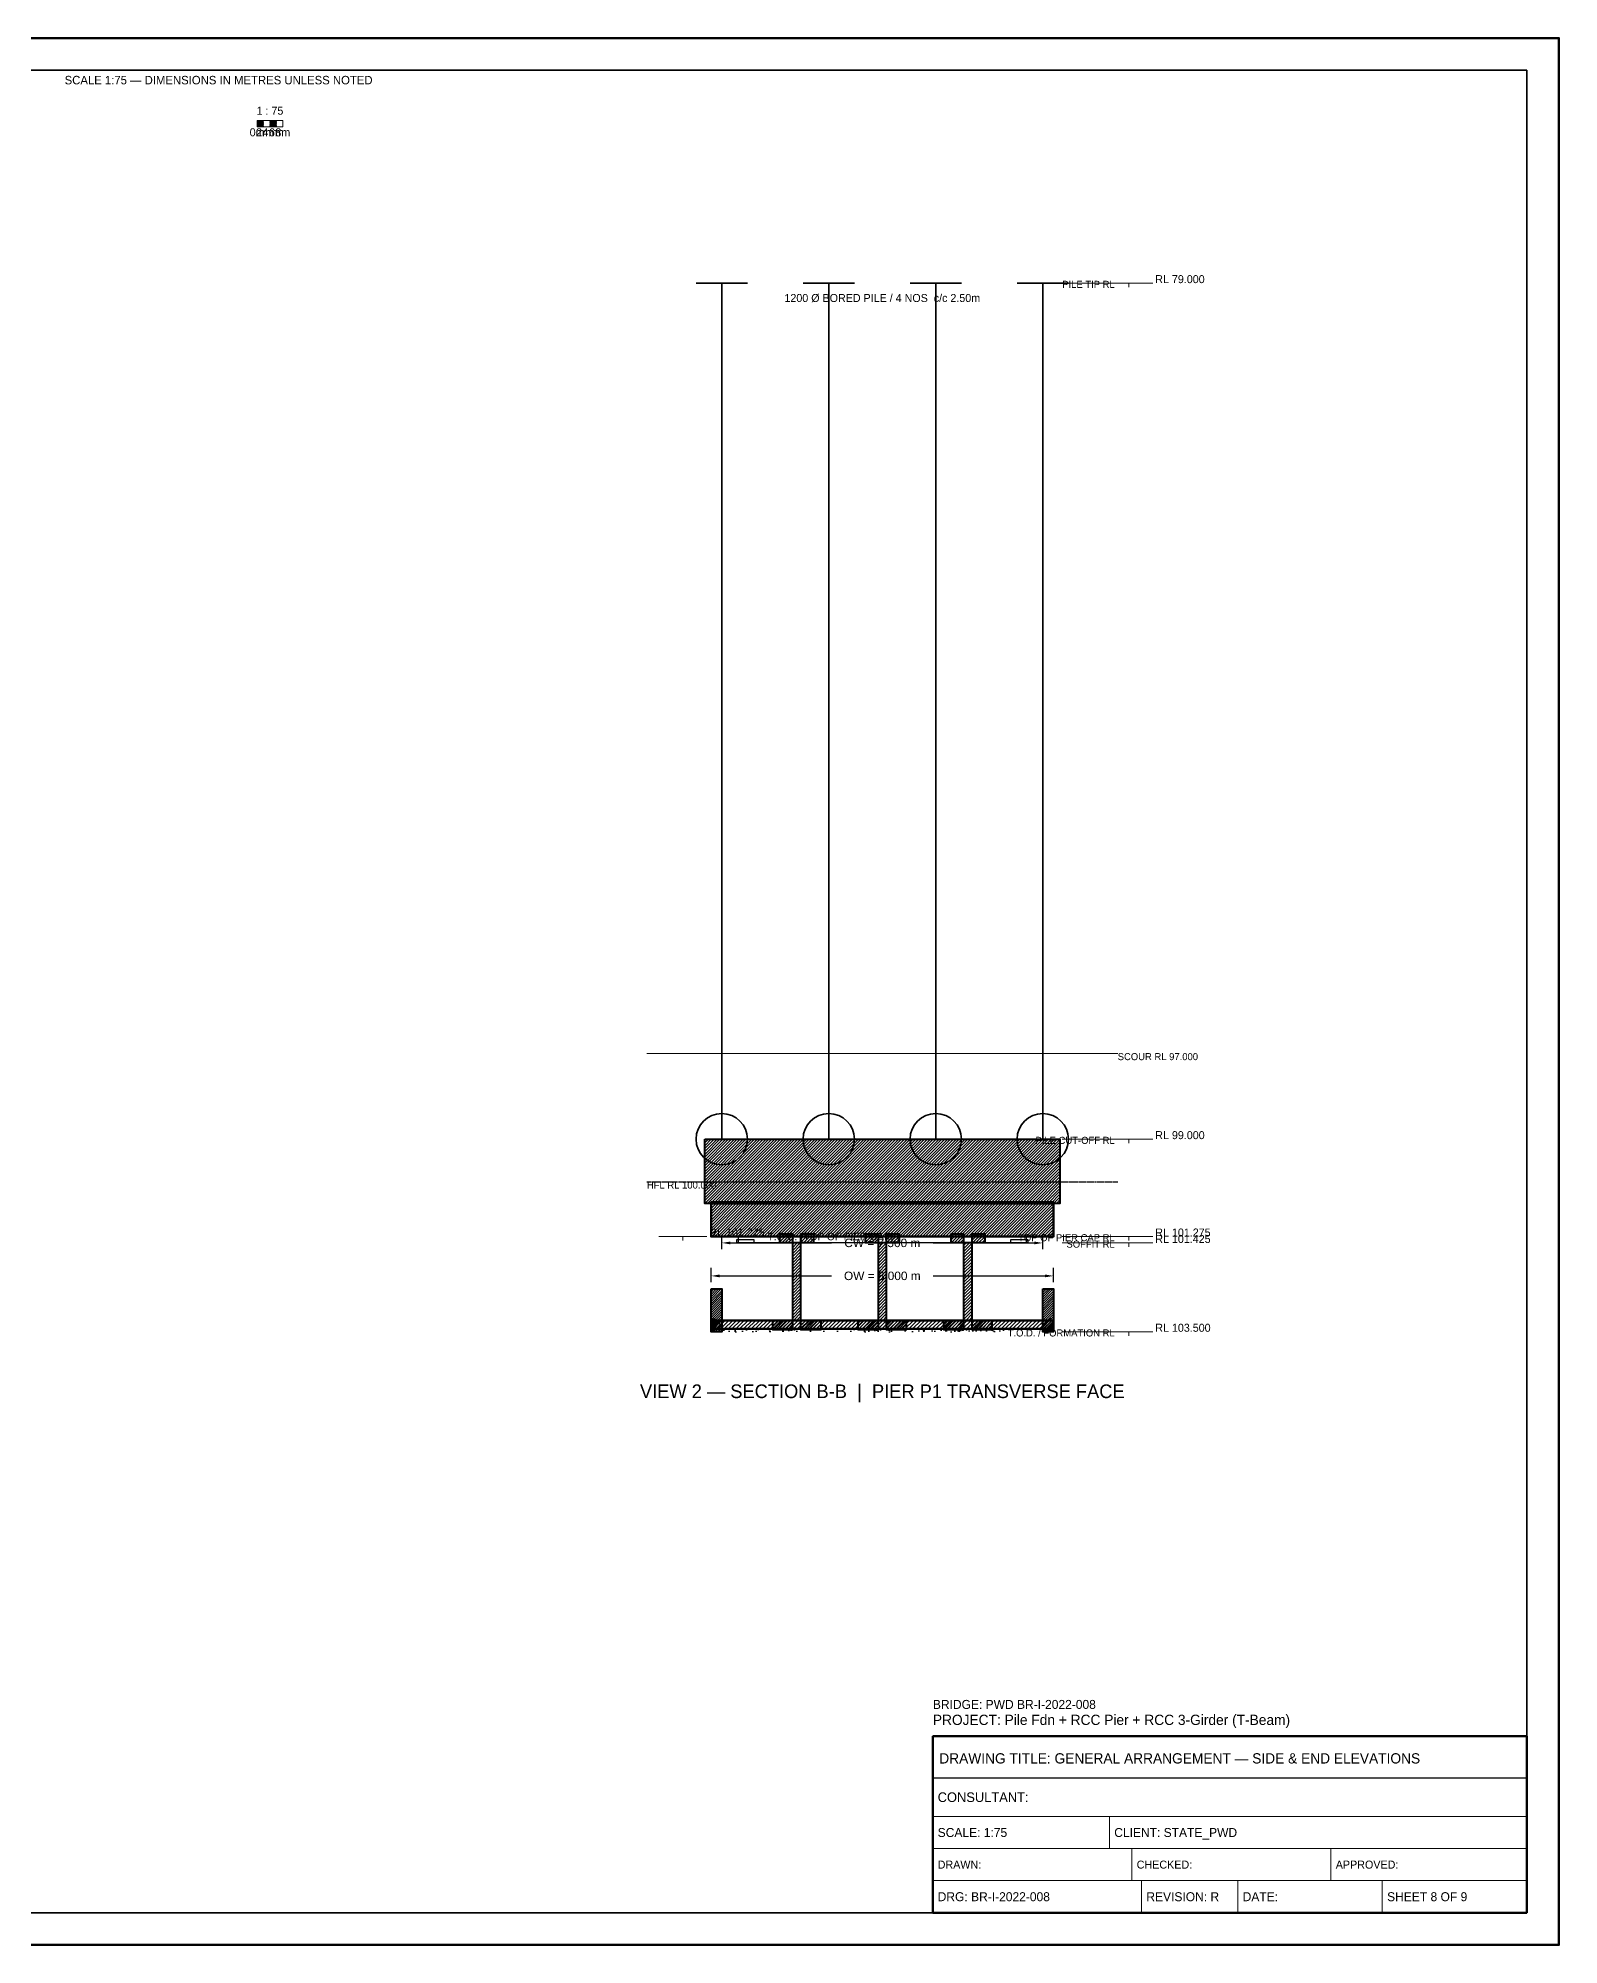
# Model space of a CAD drawing. Header units: metres. Extents: x 0 to 841, y 0 to 594.
# Drawn here: x 367 to 841, y 0 to 594 of the extents above; entities that cross this region are included whole.
import ezdxf
from ezdxf.enums import TextEntityAlignment as Align

# ---------------------------------------------------------------- set-up
doc = ezdxf.new("R2010")
doc.units = ezdxf.units.M
doc.linetypes.add('DASHED', pattern=[0.5, 0.375, -0.125])
doc.linetypes.add('DASHED2', pattern=[0.25, 0.1875, -0.0625])
for name, color, linetype, lineweight in [('BORDER-INNER', 7, 'Continuous', 35), ('BORDER-OUTER', 7, 'Continuous', 70), ('CIVIL-HFL', 5, 'DASHED', 25), ('CIVIL-SCOUR', 1, 'DASHED2', 18), ('DIM-LEVEL', 3, 'Continuous', 18), ('DIM-LINEAR', 3, 'Continuous', 18), ('FOUND-CAP', 2, 'Continuous', 35), ('FOUND-PILE', 4, 'Continuous', 35), ('STRUC-HATCHING', 8, 'Continuous', 18), ('SUB-BEARING', 5, 'Continuous', 25), ('SUB-PIER', 2, 'Continuous', 35), ('SUPER-DECK', 2, 'Continuous', 50), ('SUPER-GIRDER', 1, 'Continuous', 35), ('SUPER-KERB', 7, 'Continuous', 25), ('SUPER-PARAPET', 2, 'Continuous', 35), ('SUPER-WEARING', 8, 'Continuous', 25), ('SYM-SCALE', 7, 'Continuous', 13), ('TEXT-GENERAL', 7, 'Continuous', 18), ('TEXT-HEADER', 7, 'Continuous', 25), ('TEXT-LEVEL', 5, 'Continuous', 18), ('TEXT-SPEC', 7, 'Continuous', 13), ('TEXT-TITLE', 7, 'Continuous', 25), ('TITLEBLK-BOX', 7, 'Continuous', 50), ('TITLEBLK-TEXT', 7, 'Continuous', 18)]:
    doc.layers.add(name, color=color, linetype=linetype, lineweight=lineweight)
doc.styles.add('BRIDGE_STD', font='Arial.ttf')
doc.dimstyles.new('pmb100', dxfattribs={"dimtxt": 2.5, "dimasz": 0.9375, "dimexe": 2.5, "dimexo": 2.5, "dimtad": 0, "dimtih": 1, "dimdec": 0, "dimtxsty": 'BRIDGE_STD', "dimcen": 2.5, "dimazin": 3, "dimtfac": 1, "dimtmove": 0, "dimatfit": 3})

msp = doc.modelspace()

# ---------------------------------------------------------------- hatches: boundary and pattern name
at = {"layer": 'STRUC-HATCHING'}
h = msp.add_hatch(dxfattribs=at)
h.set_pattern_fill('ANSI31', scale=0.2)
h.paths.add_polyline_path([(574.92, 251), (685.58, 251), (685.58, 231), (574.92, 231)])
h = msp.add_hatch(dxfattribs=at)
h.set_pattern_fill('ANSI31', scale=0.2)
h.paths.add_polyline_path([(576.92, 231.33), (683.58, 231.33), (683.58, 220.67), (576.92, 220.67)])
h = msp.add_hatch(dxfattribs=at)
h.set_pattern_fill('ANSI31', scale=0.2)
h.paths.add_polyline_path([(576.92, 231), (683.58, 231), (683.58, 231.33), (576.92, 231.33)])
h = msp.add_hatch(dxfattribs=at)
h.set_pattern_fill('ANSI31', scale=0.2133333)
h.paths.add_polyline_path([(596.12, 194.53), (611.05, 194.53), (611.05, 191.65), (604.92, 191.65), (604.92, 221.55), (608.81, 221.55), (608.81, 218.67), (598.36, 218.67), (598.36, 221.55), (602.25, 221.55), (602.25, 191.65), (596.12, 191.65)])
h = msp.add_hatch(dxfattribs=at)
h.set_pattern_fill('ANSI31', scale=0.2133333)
h.paths.add_polyline_path([(622.78, 194.53), (637.72, 194.53), (637.72, 191.65), (631.58, 191.65), (631.58, 221.55), (635.48, 221.55), (635.48, 218.67), (625.02, 218.67), (625.02, 221.55), (628.92, 221.55), (628.92, 191.65), (622.78, 191.65)])
h = msp.add_hatch(dxfattribs=at)
h.set_pattern_fill('ANSI31', scale=0.2133333)
h.paths.add_polyline_path([(649.45, 194.53), (664.38, 194.53), (664.38, 191.65), (658.25, 191.65), (658.25, 221.55), (662.14, 221.55), (662.14, 218.67), (651.69, 218.67), (651.69, 221.55), (655.58, 221.55), (655.58, 191.65), (649.45, 191.65)])
h = msp.add_hatch(dxfattribs=at)
h.set_pattern_fill('ANSI31', scale=0.16)
h.paths.add_polyline_path([(576.92, 204.33), (580.25, 204.33), (580.25, 191), (576.92, 191)])
h = msp.add_hatch(dxfattribs=at)
h.set_pattern_fill('ANSI31', scale=0.16)
h.paths.add_polyline_path([(680.25, 204.33), (683.58, 204.33), (683.58, 191), (680.25, 191)])
h = msp.add_hatch(dxfattribs=at)
h.set_pattern_fill('ANSI31', scale=0.1866667)
h.paths.add_polyline_path([(580.25, 191), (576.92, 191), (576.92, 193.93), (577.92, 195.11), (580.25, 192.76)])
h = msp.add_hatch(dxfattribs=at)
h.set_pattern_fill('ANSI31', scale=0.2666667)
h.paths.add_polyline_path([(576.92, 194.53), (683.58, 194.53), (683.58, 191.87), (576.92, 191.87)])
h = msp.add_hatch(dxfattribs=at)
h.set_pattern_fill('ANSI31', scale=0.1866667)
h.paths.add_polyline_path([(680.25, 191), (683.58, 191), (683.58, 193.93), (682.58, 195.11), (680.25, 192.76)])
at = {"layer": 'SUPER-WEARING'}
h = msp.add_hatch(dxfattribs=at)
h.set_pattern_fill('AR-SAND', scale=0.0533333)
h.paths.add_polyline_path([(580.25, 191.87), (680.25, 191.87), (680.25, 191), (580.25, 191)])
at = {"layer": 'SYM-SCALE'}
h = msp.add_hatch(dxfattribs=at)
h.set_pattern_fill('SOLID')
h.paths.add_polyline_path([(435.5, 566.4), (437.5, 566.4), (437.5, 568.39), (435.5, 568.39)])
h = msp.add_hatch(dxfattribs=at)
h.set_pattern_fill('SOLID')
h.paths.add_polyline_path([(439.5, 566.4), (441.5, 566.4), (441.5, 568.39), (439.5, 568.39)])

# ---------------------------------------------------------------- linework, layer by layer
at = {"layer": 'BORDER-INNER'}
msp.add_lwpolyline([(10, 10), (831, 10), (831, 584), (10, 584), (10, 10)], dxfattribs=at)
at = {"layer": 'BORDER-OUTER'}
msp.add_lwpolyline([(0, 0), (841, 0), (841, 594), (0, 594), (0, 0)], dxfattribs=at)
at = {"layer": 'CIVIL-HFL', "color": 5, "linetype": 'DASHED'}
msp.add_line((556.92, 237.67), (703.58, 237.67), dxfattribs=at)
at = {"layer": 'CIVIL-SCOUR', "color": 1, "linetype": 'DASHED2'}
msp.add_line((556.92, 277.67), (703.58, 277.67), dxfattribs=at)
at = {"layer": 'DIM-LEVEL', "color": 5}
for p, q in [((707.05, 517.67), (686.25, 517.67)), ((707.05, 251), (686.25, 251)), ((707.05, 220.67), (686.25, 220.67)), ((707.05, 218.67), (686.25, 218.67)), ((707.05, 191), (686.25, 191))]:
    msp.add_line(p, q, dxfattribs=at)
at = {"layer": 'DIM-LEVEL'}
for p, q in [((699.57, 517.67), (714.53, 517.67)), ((707.05, 517.67), (707.05, 516.42)), ((699.57, 251), (714.53, 251)), ((707.05, 251), (707.05, 249.75)), ((560.64, 220.67), (575.6, 220.67)), ((568.12, 220.67), (568.12, 219.42)), ((699.57, 220.67), (714.53, 220.67)), ((707.05, 220.67), (707.05, 219.42)), ((699.57, 218.67), (714.53, 218.67)), ((707.05, 218.67), (707.05, 217.42)), ((699.57, 191), (714.53, 191)), ((707.05, 191), (707.05, 189.75))]:
    msp.add_line(p, q, dxfattribs=at)
at = {"layer": 'FOUND-CAP', "lineweight": 40}
msp.add_lwpolyline([(574.92, 251), (685.58, 251), (685.58, 231), (574.92, 231), (574.92, 251)], dxfattribs=at)
at = {"layer": 'FOUND-PILE', "color": 4, "lineweight": 35}
for p, q in [((572.25, 517.67), (588.25, 517.67)), ((580.25, 251), (580.25, 517.67)), ((605.58, 517.67), (621.58, 517.67)), ((613.58, 251), (613.58, 517.67)), ((638.92, 517.67), (654.92, 517.67)), ((646.92, 251), (646.92, 517.67)), ((672.25, 517.67), (688.25, 517.67)), ((680.25, 251), (680.25, 517.67))]:
    msp.add_line(p, q, dxfattribs=at)
at = {"layer": 'FOUND-PILE', "color": 4}
for centre in [(580.25, 251), (613.58, 251), (646.92, 251), (680.25, 251)]:
    msp.add_circle(centre, 8, dxfattribs=at)
at = {"layer": 'SUB-BEARING', "lineweight": 30}
for points in [[(584.92, 219.77), (590.25, 219.77), (590.25, 218.67), (584.92, 218.67), (584.92, 219.77)], [(670.25, 219.77), (675.58, 219.77), (675.58, 218.67), (670.25, 218.67), (670.25, 219.77)]]:
    msp.add_lwpolyline(points, dxfattribs=at)
at = {"layer": 'SUB-PIER', "lineweight": 50}
for points in [[(576.92, 231.33), (683.58, 231.33), (683.58, 220.67), (576.92, 220.67), (576.92, 231.33)], [(576.92, 231), (683.58, 231), (683.58, 231.33), (576.92, 231.33), (576.92, 231)]]:
    msp.add_lwpolyline(points, dxfattribs=at)
at = {"layer": 'SUB-PIER', "lineweight": 30}
msp.add_lwpolyline([(585.45, 220.67), (675.05, 220.67), (675.05, 218.67), (585.45, 218.67), (585.45, 220.67)], dxfattribs=at)
at = {"layer": 'SUPER-DECK', "lineweight": 50}
msp.add_lwpolyline([(576.92, 194.53), (683.58, 194.53), (683.58, 191.87), (576.92, 191.87), (576.92, 194.53)], dxfattribs=at)
at = {"layer": 'SUPER-GIRDER', "lineweight": 40}
for points in [[(596.12, 194.53), (611.05, 194.53), (611.05, 191.65), (604.92, 191.65), (604.92, 221.55), (608.81, 221.55), (608.81, 218.67), (598.36, 218.67), (598.36, 221.55), (602.25, 221.55), (602.25, 191.65), (596.12, 191.65), (596.12, 194.53)], [(622.78, 194.53), (637.72, 194.53), (637.72, 191.65), (631.58, 191.65), (631.58, 221.55), (635.48, 221.55), (635.48, 218.67), (625.02, 218.67), (625.02, 221.55), (628.92, 221.55), (628.92, 191.65), (622.78, 191.65), (622.78, 194.53)], [(649.45, 194.53), (664.38, 194.53), (664.38, 191.65), (658.25, 191.65), (658.25, 221.55), (662.14, 221.55), (662.14, 218.67), (651.69, 218.67), (651.69, 221.55), (655.58, 221.55), (655.58, 191.65), (649.45, 191.65), (649.45, 194.53)]]:
    msp.add_lwpolyline(points, dxfattribs=at)
at = {"layer": 'SUPER-KERB', "lineweight": 35}
for points in [[(580.25, 191), (576.92, 191), (576.92, 193.93), (577.92, 195.11), (580.25, 192.76), (580.25, 191)], [(680.25, 191), (683.58, 191), (683.58, 193.93), (682.58, 195.11), (680.25, 192.76), (680.25, 191)]]:
    msp.add_lwpolyline(points, dxfattribs=at)
at = {"layer": 'SUPER-PARAPET', "lineweight": 40}
for points in [[(576.92, 204.33), (580.25, 204.33), (580.25, 191), (576.92, 191), (576.92, 204.33)], [(680.25, 204.33), (683.58, 204.33), (683.58, 191), (680.25, 191), (680.25, 204.33)]]:
    msp.add_lwpolyline(points, dxfattribs=at)
at = {"layer": 'SYM-SCALE'}
msp.add_lwpolyline([(435.5, 566.4), (443.5, 566.4), (443.5, 568.39), (435.5, 568.39), (435.5, 566.4)], dxfattribs=at)
at = {"layer": 'TITLEBLK-BOX', "lineweight": 50}
msp.add_lwpolyline([(646, 10), (831, 10), (831, 65), (646, 65), (646, 10)], dxfattribs=at)
at = {"layer": 'TITLEBLK-BOX', "lineweight": 30}
msp.add_lwpolyline([(646, 52), (831, 52), (831, 65), (646, 65), (646, 52)], dxfattribs=at)
at = {"layer": 'TITLEBLK-BOX', "lineweight": 18}
for points in [[(646, 40), (831, 40), (831, 52), (646, 52), (646, 40)], [(646, 30), (701, 30), (701, 40), (646, 40), (646, 30)], [(701, 30), (831, 30), (831, 40), (701, 40), (701, 30)], [(646, 20), (708, 20), (708, 30), (646, 30), (646, 20)], [(708, 20), (770, 20), (770, 30), (708, 30), (708, 20)], [(770, 20), (831, 20), (831, 30), (770, 30), (770, 20)], [(646, 10), (711, 10), (711, 20), (646, 20), (646, 10)], [(711, 10), (741, 10), (741, 20), (711, 20), (711, 10)], [(741, 10), (786, 10), (786, 20), (741, 20), (741, 10)], [(786, 10), (831, 10), (831, 20), (786, 20), (786, 10)]]:
    msp.add_lwpolyline(points, dxfattribs=at)

# ---------------------------------------------------------------- texts
at = {"layer": 'CIVIL-HFL', "color": 5}
msp.add_text('HFL RL 100.000', height=2.2, dxfattribs=at).set_placement((556.92, 235.61))
at = {"layer": 'CIVIL-SCOUR', "color": 1}
msp.add_text('SCOUR RL 97.000', height=2.2, dxfattribs=at).set_placement((703.58, 275.61))
at = {"layer": 'TEXT-GENERAL'}
for s, height, p in [('1 : 75', 2.493, (439.5, 570.14)), ('0m', 2.493, (435.5, 563.41)), ('2m', 2.493, (437.5, 563.41)), ('4m', 2.493, (439.5, 563.41)), ('6m', 2.493, (441.5, 563.41)), ('8m', 2.493, (443.5, 563.41)), ('1200 Ø BORED PILE / 4 NOS  c/c 2.50m', 2.4933, (630.25, 511.8))]:
    msp.add_text(s, height=height, dxfattribs=at).set_placement(p, align=Align.CENTER)
at = {"layer": 'TEXT-HEADER'}
msp.add_text('T.O.C. (TOP OF PIER CAP)', height=2.3467, dxfattribs=at).set_placement((594.52, 219.49))
msp.add_text('VIEW 2 — SECTION B-B  |  PIER P1 TRANSVERSE FACE', height=4.2533, dxfattribs=at).set_placement((630.25, 170.33), align=Align.CENTER)
at = {"layer": 'TEXT-LEVEL'}
for s, p in [('PILE TIP RL', (702.65, 516.2)), ('PILE CUT-OFF RL', (702.65, 249.53)), ('TOP OF PIER CAP RL', (702.65, 219.2)), ('SOFFIT RL', (702.65, 217.2)), ('T.O.D. / FORMATION RL', (702.65, 189.53))]:
    msp.add_text(s, height=2.2, dxfattribs=at).set_placement(p, align=Align.RIGHT)
for s, p in [('RL 79.000', (715.28, 517.67)), ('RL 99.000', (715.28, 251)), ('RL 101.275', (576.34, 220.67)), ('RL 101.275', (715.28, 220.67)), ('RL 101.425', (715.28, 218.67)), ('RL 103.500', (715.28, 191))]:
    msp.add_text(s, height=2.493, dxfattribs=at).set_placement(p)
at = {"layer": 'TEXT-SPEC', "color": 8}
msp.add_text('SCALE 1:75 — DIMENSIONS IN METRES UNLESS NOTED', height=2.64, dxfattribs=at).set_placement((423.5, 579.6), align=Align.CENTER)
at = {"layer": 'TEXT-TITLE'}
for s, p in [('PROJECT: Pile Fdn + RCC Pier + RCC 3-Girder (T-Beam)', (646, 68.5)), ('DRAWING TITLE: GENERAL ARRANGEMENT — SIDE & END ELEVATIONS', (648, 56.5))]:
    msp.add_text(s, height=3.2, dxfattribs=at).set_placement(p)
at = {"layer": 'TITLEBLK-TEXT'}
for s, height, p in [('BRIDGE: PWD BR-I-2022-008', 2.8, (646, 73.5)), ('CONSULTANT: ', 3, (647.5, 44.5)), ('SCALE: 1:75', 2.8, (647.5, 33.6)), ('CLIENT: STATE_PWD', 2.8, (702.5, 33.6)), ('DRAWN: ', 2.5, (647.5, 23.75)), ('CHECKED: ', 2.5, (709.5, 23.75)), ('APPROVED: ', 2.5, (771.5, 23.75)), ('DRG: BR-I-2022-008', 2.8, (647.5, 13.6)), ('REVISION: R', 2.8, (712.5, 13.6)), ('DATE: ', 2.8, (742.5, 13.6)), ('SHEET 8 OF 9', 2.8, (787.5, 13.6))]:
    msp.add_text(s, height=height, dxfattribs=at).set_placement(p)

# ---------------------------------------------------------------- dimensions: what is measured, and where the dimension line sits
at = {"layer": 'DIM-LINEAR'}
for base, p1, p2, text in [((580.25, 218.67), (580.25, 214.27), (680.25, 214.27), 'CW = 7.500 m'), ((576.92, 208.4), (576.92, 204), (683.58, 204), 'OW = 8.000 m')]:
    msp.add_linear_dim(base=base, p1=p1, p2=p2, text=text, dimstyle='pmb100', override={"dimtxt": 2.64, "dimasz": 2.64, "dimgap": 1.056, "dimclrt": 3}, dxfattribs=at).render()

doc.saveas('drawing.dxf')
